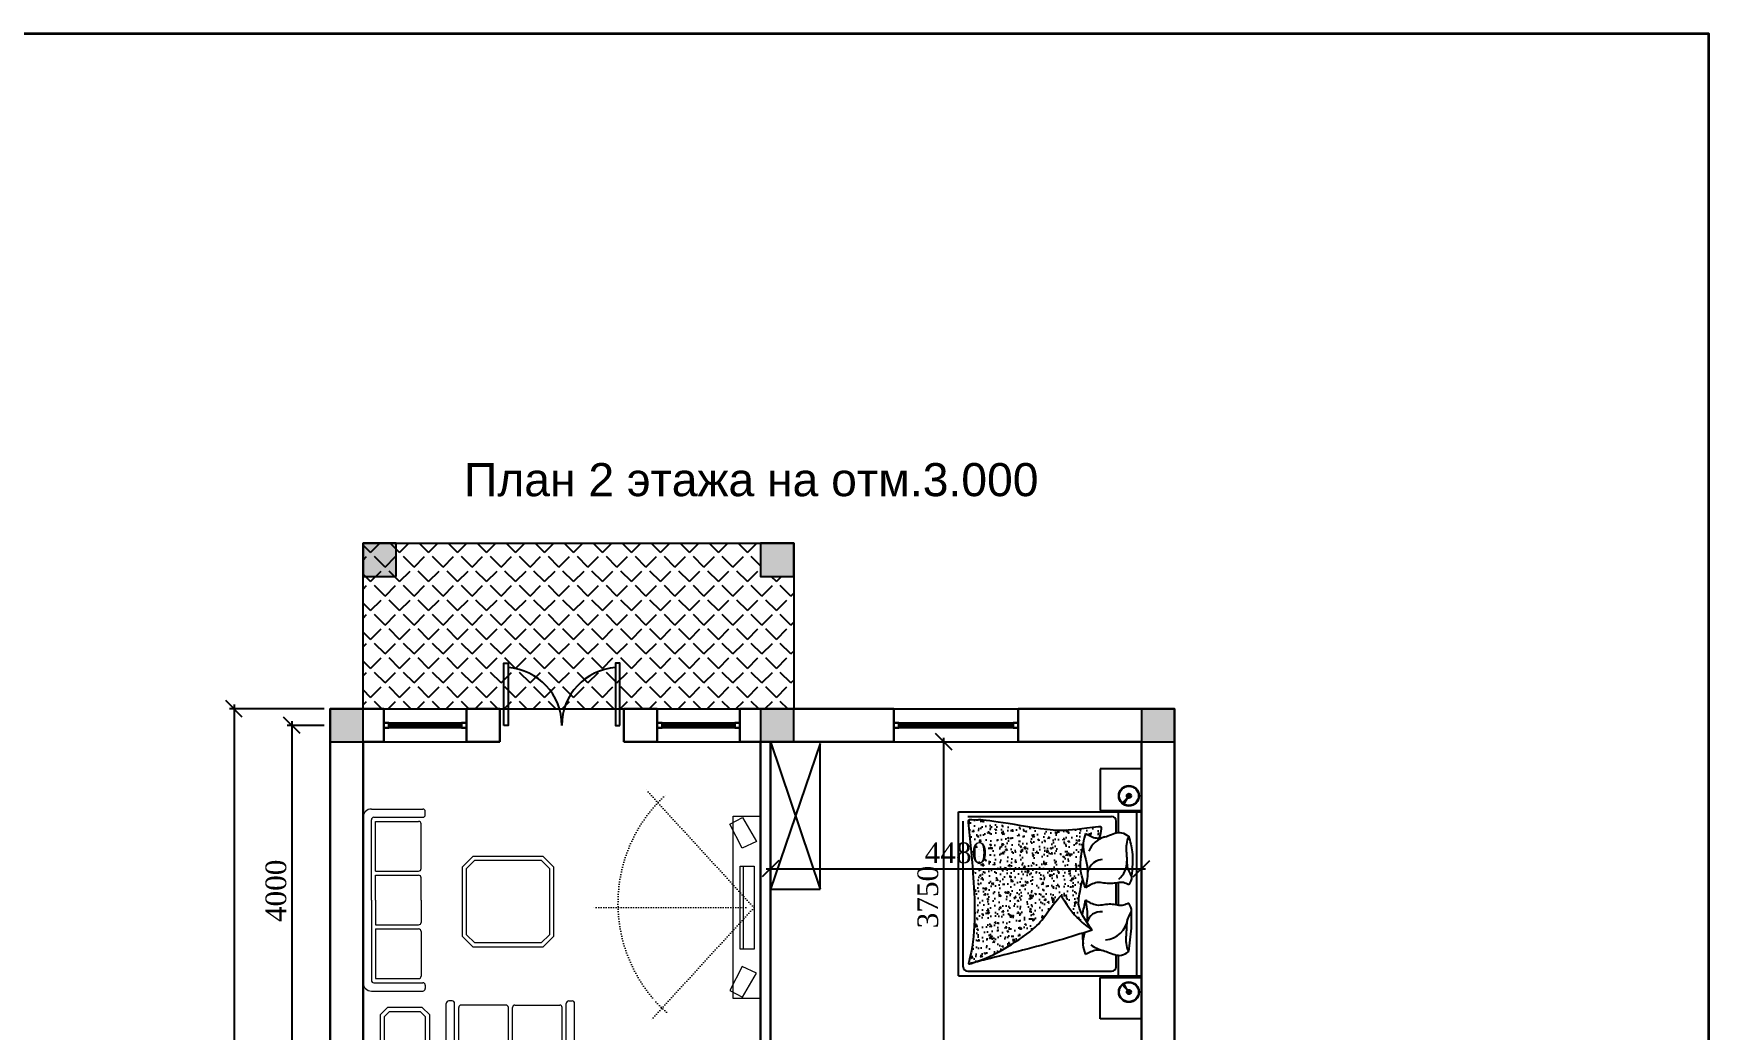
# Model space of a CAD drawing. Header units: inches. Extents: x 2870606 to 3671143, y -733551 to -473558.
# Drawn here: x 2929996 to 2950226, y -485607 to -473558 of the extents above; entities that cross this region are included whole.
import ezdxf

# ---------------------------------------------------------------- set-up
doc = ezdxf.new("R2010")
doc.units = ezdxf.units.IN
doc.header["$MEASUREMENT"] = 0
doc.linetypes.add('ACAD_ISO07W100', pattern=[3, 0, -3])
for name, color, linetype in [('100_FURNITURE', 25, 'Continuous'), ('A_Windows', 160, 'Continuous'), ('potolok', 7, 'Continuous'), ('МЕБЕЛИРОВКА', 7, 'Continuous'), ('ђЂЊЉЂ', 7, 'Continuous')]:
    doc.layers.add(name, color=color, linetype=linetype)
doc.layers.add('_0', color=7, linetype='Continuous', lineweight=25)
doc.styles.add('ira', font='arial.ttf', dxfattribs={"height": 3})
doc.styles.add('J~stule', font='dutch.ttf')
doc.dimstyles.new('J~style', dxfattribs={"dimscale": 100, "dimtxt": 2.5, "dimasz": 2, "dimexe": 0.55, "dimexo": 0.725, "dimtad": 1, "dimdec": 0, "dimdsep": 46, "dimtxsty": 'J~stule', "dimblk": 'OBLIQUE', "dimcen": 2, "dimdle": 0.5, "dimadec": 0, "dimazin": 0, "dimtfac": 1, "dimtdec": 0, "dimtmove": 0, "dimatfit": 3, "dimfxl": 1, "dimarcsym": 0})

# ---------------------------------------------------------------- blocks, each defined once
blk = doc.blocks.new('_Oblique')
at = {"color": 0, "linetype": 'ByBlock', "lineweight": -2}
blk.add_line((-0.5, -0.5), (0.5, 0.5), dxfattribs=at)
blk = doc.blocks.new('*D980')
at = {"color": 0, "lineweight": -2, "transparency": 16777216}
for p, q in [((2933115, -481869), (2933115, -485969)), ((2933505, -481919), (2933060, -481919)), ((2933505, -485919), (2933060, -485919))]:
    blk.add_line(p, q, dxfattribs=at)
at = {"layer": 'Defpoints', "color": 0, "lineweight": 35, "transparency": 16777216}
for p in [(2933577, -481919), (2933115, -485919), (2933577, -485919)]:
    blk.add_point(p, dxfattribs=at)
at = {"color": 0, "lineweight": -2, "transparency": 16777216, "xscale": 200, "yscale": 200, "zscale": 200}
for p, rotation in [((2933115, -481919), 90), ((2933115, -485919), 270)]:
    blk.add_blockref('_Oblique', p, dxfattribs=dict(at, rotation=rotation))
at = {"color": 0, "transparency": 16777216, "insert": (2932925, -483919), "char_height": 250, "attachment_point": 5, "rotation": 90, "style": 'J~stule'}
blk.add_mtext('4000', dxfattribs=at)
blk = doc.blocks.new('*D984')
at = {"color": 0, "lineweight": -2, "transparency": 16777216}
for p, q in [((2938847, -483651), (2943427, -483651)), ((2938897, -483991), (2938897, -483596)), ((2943377, -483991), (2943377, -483596))]:
    blk.add_line(p, q, dxfattribs=at)
at = {"layer": 'Defpoints', "color": 0, "lineweight": 35, "transparency": 16777216}
for p in [(2943377, -483651), (2938897, -484063), (2943377, -484063)]:
    blk.add_point(p, dxfattribs=at)
at = {"color": 0, "lineweight": -2, "transparency": 16777216, "xscale": 200, "yscale": 200, "zscale": 200, "rotation": 180}
blk.add_blockref('_Oblique', (2938897, -483651), dxfattribs=at)
at = {"color": 0, "lineweight": -2, "transparency": 16777216, "xscale": 200, "yscale": 200, "zscale": 200}
blk.add_blockref('_Oblique', (2943377, -483651), dxfattribs=at)
at = {"color": 0, "transparency": 16777216, "insert": (2941137, -483461), "char_height": 250, "attachment_point": 5, "style": 'J~stule'}
blk.add_mtext('4480', dxfattribs=at)
blk = doc.blocks.new('*D985')
at = {"color": 0, "lineweight": -2, "transparency": 16777216}
for p, q in [((2940992, -485919), (2940992, -482069)), ((2940714, -482119), (2941047, -482119)), ((2940714, -485869), (2941047, -485869))]:
    blk.add_line(p, q, dxfattribs=at)
at = {"layer": 'Defpoints', "color": 0, "lineweight": 35, "transparency": 16777216}
for p in [(2940641, -482119), (2940992, -482119), (2940641, -485869)]:
    blk.add_point(p, dxfattribs=at)
at = {"color": 0, "lineweight": -2, "transparency": 16777216, "xscale": 200, "yscale": 200, "zscale": 200}
for p, rotation in [((2940992, -482119), 90), ((2940992, -485869), 270)]:
    blk.add_blockref('_Oblique', p, dxfattribs=dict(at, rotation=rotation))
at = {"color": 0, "transparency": 16777216, "insert": (2940799, -483994), "char_height": 250, "attachment_point": 5, "rotation": 90, "style": 'J~stule'}
blk.add_mtext('3750', dxfattribs=at)
blk = doc.blocks.new('*D992')
at = {"color": 0, "lineweight": -2, "transparency": 16777216}
for p, q in [((2932418, -481669), (2932418, -492169)), ((2933505, -481719), (2932363, -481719)), ((2933505, -492119), (2932363, -492119))]:
    blk.add_line(p, q, dxfattribs=at)
at = {"layer": 'Defpoints', "color": 0, "lineweight": 35, "transparency": 16777216}
for p in [(2933577, -481719), (2932418, -492119), (2933577, -492119)]:
    blk.add_point(p, dxfattribs=at)
at = {"color": 0, "lineweight": -2, "transparency": 16777216, "xscale": 200, "yscale": 200, "zscale": 200}
for p, rotation in [((2932418, -481719), 90), ((2932418, -492119), 270)]:
    blk.add_blockref('_Oblique', p, dxfattribs=dict(at, rotation=rotation))
at = {"color": 0, "transparency": 16777216, "insert": (2932227, -486919), "char_height": 250, "attachment_point": 5, "rotation": 90, "style": 'J~stule'}
blk.add_mtext('10400', dxfattribs=at)
blk = doc.blocks.new('iy6tito6ot76o')
at = {"layer": '100_FURNITURE'}
h = blk.add_hatch(dxfattribs=at)
h.set_pattern_fill('AR-CONC', color=256, angle=180, style=0)
h.set_pattern_definition([(230, (2869573.83, 216895.09), (-182.18467, 15.9391), [19.05, -209.55]), (175, (2869573.83, 216895.1), (35.2428, -191.05664), [15.24, -167.64]), (280.451, (2869558.65, 216896.42), (-146.9425, -175.1167), [16.19, -178.09]), (226.1842, (2869573.83, 216844.3), (-271.079, 42.0423), [28.575, -314.325]), (276.6356, (2869551.24, 216847.8), (-237.4042, -247.4256), [24.285, -267.135]), (171.184, (2869573.83, 216844.3), (-237.4046, -247.4251), [22.86, -251.46]), (201, (2869548.43, 216856.99), (-151.6149, 102.2655), [19.05, -209.55]), (146, (2869548.43, 216857), (-61.802, -184.188), [15.24, -167.64]), (251.4514, (2869535.8, 216865.51), (-213.4165, -81.92286), [16.19, -178.09]), (217.5, (2869573.83, 216895.09), (-3.0886, -84.55504), [0, -165.608, 0, -170.18, 0, -168.275]), (187.5, (2869573.83, 216895.09), (-66.81966, -100.18057), [0, -97.028, 0, -161.798, 0, -64.135]), (147.5, (2869630.474, 216895.09), (-135.590595, 5.72874), [0, -63.5, 0, -198.12, 0, -262.89]), (137.5, (2869655.87, 216895.09), (-148.12918, -25.4265), [0, -82.55, 0, -131.572, 0, -186.69])])
edge = h.paths.add_edge_path()
edge.add_spline(control_points=[(2850367, 262864), (2850389, 262655), (2850441, 262170), (2850464, 261480), (2850367, 261149), (2850389, 261157), (2850404, 261162), (2850405, 261162)], knot_values=[5766.267478, 5766.267478, 5766.267478, 5766.267478, 6326.544882, 7063.125625, 7075.853468, 7104.137891, 7105.215597, 7105.215597, 7105.215597, 7105.215597], degree=3, periodic=0)
edge.add_spline(control_points=[(2850405, 261162), (2850593, 261225), (2850752, 261296), (2851288, 261646), (2851309, 261782), (2851491, 261983), (2851582, 261825), (2851683, 261708), (2851788, 261619), (2851870, 261557), (2851833, 261609), (2851812, 261639), (2851803, 261654)], knot_values=[7105.215597, 7105.215597, 7105.215597, 7105.215597, 7482.255608, 7822.118426, 8365.070605, 8376.683952, 8384.467459, 8620.875161, 8806.816714, 8824.217175, 8839.174614, 8855.523867, 8855.523867, 8855.523867, 8855.523867], degree=3, periodic=0)
edge.add_arc((2851966, 261616), 168, 526.9789, 526.98, ccw=False)
edge.add_spline(control_points=[(2851803, 261654), (2851779, 261690), (2851761, 261721), (2851746, 261748)], knot_values=[8855.523867, 8855.523867, 8855.523867, 8855.523867, 8895.532423, 8895.532423, 8895.532423, 8895.532423], degree=3, periodic=0)
edge.add_spline(control_points=[(2851746, 261748), (2851694, 261847), (2851704, 261964), (2851730, 262097), (2851752, 262174)], knot_values=[8895.532423, 8895.532423, 8895.532423, 8895.532423, 9041.086843, 9254.378307, 9254.378307, 9254.378307, 9254.378307], degree=3, periodic=0)
edge.add_spline(control_points=[(2851752, 262174), (2851739, 262219), (2851707, 262358), (2851737, 262502), (2851758, 262599)], knot_values=[94.285977, 94.285977, 94.285977, 94.285977, 220.862167, 485.908125, 485.908125, 485.908125, 485.908125], degree=3, periodic=0)
edge.add_spline(control_points=[(2851758, 262599), (2851758, 262604), (2851760, 262648), (2851772, 262691), (2851784, 262730)], knot_values=[0, 0, 0, 0, 13.110285, 122.324981, 122.324981, 122.324981, 122.324981], degree=3, periodic=0)
edge.add_spline(control_points=[(2851784, 262730), (2851826, 262706), (2851881, 262674), (2851941, 262674), (2851955, 262676)], knot_values=[0, 0, 0, 0, 126.546295, 167.288555, 167.288555, 167.288555, 167.288555], degree=3, periodic=0)
edge.add_spline(control_points=[(2851955, 262676), (2851965, 262711), (2851975, 262753), (2851982, 262813), (2851747, 262791), (2851480, 262735), (2850870, 262853), (2850439, 262907), (2850514, 262886), (2850371, 262899), (2850368, 262874), (2850367, 262864)], knot_values=[3985.05903, 3985.05903, 3985.05903, 3985.05903, 4080.88352, 4095.097586, 4129.948642, 4553.773643, 5047.299708, 5447.379817, 5706.978712, 5742.134282, 5766.267478, 5766.267478, 5766.267478, 5766.267478], degree=3, periodic=0)
for p, q in [((2852460, 263510), (2851960, 263510)), ((2851960, 263510), (2851960, 263009)), ((2852460, 263009), (2852460, 263510)), ((2851960, 263009), (2852460, 263009)), ((2852226, 263094), (2852294, 263170)), ((2852294, 263170), (2852245, 263080)), ((2850252, 261010), (2850252, 262990)), ((2850252, 262990), (2852460, 262990)), ((2850307, 261120), (2850307, 262880)), ((2850362, 262935), (2852100, 262935)), ((2852155, 262737), (2852155, 262880)), ((2852185, 262741), (2852185, 262990)), ((2852405, 261010), (2852405, 262990)), ((2852460, 261010), (2852460, 262990)), ((2852155, 261867), (2852155, 262132)), ((2852185, 261862), (2852185, 262137)), ((2852155, 261120), (2852155, 261263)), ((2852185, 261010), (2852185, 261258)), ((2850252, 261010), (2852460, 261010)), ((2850362, 261065), (2852100, 261065)), ((2851960, 260490), (2851960, 260990)), ((2851960, 260990), (2852460, 260990)), ((2852460, 260990), (2852460, 260490)), ((2852226, 260905), (2852294, 260830)), ((2852294, 260830), (2852245, 260920)), ((2852460, 260490), (2851960, 260490))]:
    blk.add_line(p, q, dxfattribs=at)
for centre, radius in [((2852309, 263185), 123), ((2852309, 263185), 117), ((2852309, 263185), 27), ((2852309, 263185), 21.3), ((2852309, 263185), 10), ((2852309, 260814), 123), ((2852309, 260814), 117), ((2852309, 260814), 27), ((2852309, 260814), 21.3), ((2852309, 260814), 10)]:
    blk.add_circle(centre, radius, dxfattribs=at)
for centre, radius, start, end in [((2852100, 262880), 55, 0, 90), ((2852103, 262398), 303, 106.1016, 156.9049), ((2852003, 262221), 196, 95.3037, 182.1083), ((2852009, 262387), 275, 310.1552, 1.8905), ((2851966, 261616), 168, 82.3063, 166.9792), ((2852005, 261737), 293, 274.1611, 352.3438), ((2852099, 261736), 432, 234.7782, 256.1183), ((2850362, 261120), 55, 180, 270), ((2852100, 261120), 55, 270, 0)]:
    blk.add_arc(centre, radius, start, end, dxfattribs=at)
for points, knots in [([(2851955, 262676), (2851965, 262711), (2851975, 262753), (2851982, 262813), (2851747, 262791), (2851480, 262735), (2850870, 262853), (2850439, 262907), (2850514, 262886), (2850371, 262899), (2850368, 262874), (2850367, 262864)], [3985.05903, 3985.05903, 3985.05903, 3985.05903, 4080.88352, 4095.097586, 4129.948642, 4553.773643, 5047.299708, 5447.379817, 5706.978712, 5742.134282, 5766.267478, 5766.267478, 5766.267478, 5766.267478]), ([(2850367, 262864), (2850389, 262655), (2850441, 262170), (2850464, 261480), (2850367, 261149), (2850586, 261222), (2850752, 261296), (2851288, 261646), (2851309, 261782), (2851491, 261983), (2851582, 261825), (2851683, 261708), (2851788, 261619), (2851870, 261557), (2851692, 261806), (2851700, 261943), (2851730, 262097), (2851752, 262174)], [5766.267478, 5766.267478, 5766.267478, 5766.267478, 6326.544882, 7063.125625, 7075.853468, 7104.137891, 7482.255608, 7822.118426, 8365.070605, 8376.683952, 8384.467459, 8620.875161, 8806.816714, 8824.217175, 8839.174614, 9041.086843, 9254.378307, 9254.378307, 9254.378307, 9254.378307]), ([(2851803, 261654), (2851806, 261671), (2851818, 261761), (2851799, 261852), (2851784, 261926)], [355.798164, 355.798164, 355.798164, 355.798164, 402.016842, 604.685285, 604.685285, 604.685285, 604.685285]), ([(2851784, 261269), (2851772, 261308), (2851747, 261396), (2851764, 261485), (2851775, 261535)], [0, 0, 0, 0, 109.214696, 246.634525, 246.634525, 246.634525, 246.634525])]:
    blk.add_open_spline(points, degree=3, knots=knots, dxfattribs=at)
for points in [[(2851784, 262074), (2851725, 262309), (2851758, 262599)], [(2851784, 262730), (2851758, 262613), (2851809, 262295), (2851784, 262074)], [(2851784, 262730), (2851912, 262676), (2852055, 262702), (2852221, 262739), (2852306, 262696)], [(2852306, 262696), (2852278, 262599), (2852283, 262434), (2852306, 262275), (2852339, 262207), (2852306, 262109)], [(2852306, 262696), (2852349, 262509), (2852338, 262211)], [(2852306, 262109), (2852244, 262136), (2852092, 262124), (2851923, 262136), (2851784, 262074)], [(2852306, 261890), (2852244, 261863), (2852092, 261875), (2851923, 261863), (2851784, 261926)], [(2852306, 261303), (2852278, 261400), (2852283, 261565), (2852306, 261724), (2852339, 261792), (2852306, 261890)], [(2852306, 261303), (2852339, 261586), (2852340, 261807)], [(2851867, 261563), (2851469, 261440), (2850580, 261207), (2850379, 261155)], [(2851784, 261269), (2851912, 261323), (2852055, 261297), (2852221, 261260), (2852306, 261303)]]:
    blk.add_spline(points, degree=3, dxfattribs=at)
for points in [[(2851784, 261926), (2851769, 261867), (2851755, 261808), (2851746, 261748)], [(2851744, 261525), (2851747, 261482), (2851753, 261439), (2851758, 261395)]]:
    blk.add_open_spline(points, degree=3, dxfattribs=at)
blk = doc.blocks.new('*U65')
at = {"color": 7, "lineweight": 30}
for points in [[(0, 60), (60, 60), (60, 0), (0, 0)], [(1500, 60), (1440, 60), (1440, 0), (1500, 0)]]:
    blk.add_lwpolyline(points, close=True, dxfattribs=at)
at = {"color": 4, "lineweight": 25}
for points in [[(60, 60), (1440, 60), (1440, 0), (60, 0)], [(60, 35), (1440, 35), (1440, 25), (60, 25)]]:
    blk.add_lwpolyline(points, close=True, dxfattribs=at)
blk = doc.blocks.new('*U970')
at = {"color": 7, "lineweight": 30}
for points in [[(0, 60), (60, 60), (60, 0), (0, 0)], [(1000, 60), (940, 60), (940, 0), (1000, 0)]]:
    blk.add_lwpolyline(points, close=True, dxfattribs=at)
at = {"color": 4, "lineweight": 25}
for points in [[(60, 60), (940, 60), (940, 0), (60, 0)], [(60, 35), (940, 35), (940, 25), (60, 25)]]:
    blk.add_lwpolyline(points, close=True, dxfattribs=at)
blk = doc.blocks.new('*U971')
at = {"color": 7, "lineweight": 30}
for points in [[(0, 60), (60, 60), (60, 0), (0, 0)], [(1000, 60), (940, 60), (940, 0), (1000, 0)]]:
    blk.add_lwpolyline(points, close=True, dxfattribs=at)
at = {"color": 4, "lineweight": 25}
for points in [[(60, 60), (940, 60), (940, 0), (60, 0)], [(60, 35), (940, 35), (940, 25), (60, 25)]]:
    blk.add_lwpolyline(points, close=True, dxfattribs=at)
blk = doc.blocks.new('FSDFTV')
at = {"color": 33, "linetype": 'ACAD_ISO07W100', "lineweight": 13, "ltscale": 10}
for p, q in [((2, 179), (2, 2037)), ((2, 79), (-1440, 1399)), ((2, 79), (1376, 1338))]:
    blk.add_line(p, q, dxfattribs=at)
at = {"color": 33, "linetype": 'ByBlock', "lineweight": 13}
for points in [[(-1101, 0), (1101, 0), (1101, 331), (-1101, 331)], [(-1086, 219), (-796, 48), (-716, 221), (-1006, 372)], [(-500, 79), (503, 79), (503, 247), (-500, 247)], [(-500, 210), (503, 210), (503, 247), (-500, 247)], [(1086, 219), (796, 48), (716, 221), (1006, 372)]]:
    blk.add_lwpolyline(points, close=True, dxfattribs=at)
at = {"color": 33, "linetype": 'ACAD_ISO07W100', "lineweight": 13, "ltscale": 10}
blk.add_arc((-51, -54), 1776, 42.0748, 137.9252, dxfattribs=at)
blk = doc.blocks.new('dghjhjsdasdh')
at = {"layer": 'МЕБЕЛИРОВКА', "lineweight": 13}
for p, q in [((2593102, -414055, 1194), (2593722, -414055, 1194)), ((2593752, -414125, 1194), (2593752, -414085, 1194)), ((2593002, -415155, 1194), (2593002, -414155, 1194)), ((2593102, -415155, 1194), (2593102, -414185, 1194)), ((2593132, -414155, 1194), (2593722, -414155, 1194)), ((2593152, -414805, 1194), (2593152, -414205, 1194)), ((2593152, -414205, 1194), (2593672, -414205, 1194)), ((2593702, -414775, 1194), (2593702, -414235, 1194)), ((2594331, -414624, 1194), (2594202, -414753, 1194)), ((2594352, -414674, 1194), (2594252, -414774, 1194)), ((2594331, -414624, 1194), (2595173, -414624, 1194)), ((2594352, -414674, 1194), (2595152, -414674, 1194)), ((2595152, -414674, 1194), (2595252, -414774, 1194)), ((2595173, -414624, 1194), (2595302, -414753, 1194)), ((2593152, -414805, 1194), (2593672, -414805, 1194)), ((2593152, -415155, 1194), (2593152, -414855, 1194)), ((2593152, -414855, 1194), (2593672, -414855, 1194)), ((2593702, -415155, 1194), (2593702, -414885, 1194)), ((2594202, -415595, 1194), (2594202, -414753, 1194)), ((2594252, -415574, 1194), (2594252, -414774, 1194)), ((2595252, -414774, 1194), (2595252, -415574, 1194)), ((2595302, -414753, 1194), (2595302, -415595, 1194)), ((2593002, -415155, 1194), (2593002, -416155, 1194)), ((2593102, -415155, 1194), (2593102, -416125, 1194)), ((2593152, -415155, 1194), (2593152, -415455, 1194)), ((2593702, -415155, 1194), (2593702, -415425, 1194)), ((2593152, -415455, 1194), (2593672, -415455, 1194)), ((2593152, -415505, 1194), (2593672, -415505, 1194)), ((2593152, -415505, 1194), (2593152, -416105, 1194)), ((2593702, -415535, 1194), (2593702, -416075, 1194)), ((2594331, -415724, 1194), (2594202, -415595, 1194)), ((2594352, -415674, 1194), (2594252, -415574, 1194)), ((2595173, -415724, 1194), (2594331, -415724, 1194)), ((2595152, -415674, 1194), (2594352, -415674, 1194)), ((2595252, -415574, 1194), (2595152, -415674, 1194)), ((2595302, -415595, 1194), (2595173, -415724, 1194)), ((2593152, -416105, 1194), (2593672, -416105, 1194)), ((2593102, -416255, 1194), (2593722, -416255, 1194)), ((2593132, -416155, 1194), (2593722, -416155, 1194)), ((2593752, -416185, 1194), (2593752, -416225, 1194)), ((2593295, -416455, 1194), (2593206, -416544, 1194)), ((2593206, -416544, 1194), (2593206, -416966, 1194)), ((2593316, -416505, 1194), (2593256, -416565, 1194)), ((2593716, -416455, 1194), (2593295, -416455, 1194)), ((2593696, -416505, 1194), (2593316, -416505, 1194)), ((2593696, -416505, 1194), (2593756, -416565, 1194)), ((2593716, -416455, 1194), (2593806, -416544, 1194)), ((2593806, -416966, 1194), (2593806, -416544, 1194)), ((2594006, -417024, 1194), (2594006, -416404, 1194)), ((2594076, -416374, 1194), (2594036, -416374, 1194)), ((2594106, -416994, 1194), (2594106, -416404, 1194)), ((2594156, -416974, 1194), (2594156, -416454, 1194)), ((2594726, -416424, 1194), (2594186, -416424, 1194)), ((2594756, -416974, 1194), (2594756, -416454, 1194)), ((2594806, -416974, 1194), (2594806, -416454, 1194)), ((2594836, -416424, 1194), (2595376, -416424, 1194)), ((2595406, -416974, 1194), (2595406, -416454, 1194)), ((2595456, -416994, 1194), (2595456, -416404, 1194)), ((2595486, -416374, 1194), (2595526, -416374, 1194)), ((2595556, -417024, 1194), (2595556, -416404, 1194)), ((2593256, -416565, 1194), (2593256, -416945, 1194)), ((2593756, -416945, 1194), (2593756, -416565, 1194)), ((2593316, -417005, 1194), (2593256, -416945, 1194)), ((2593756, -416945, 1194), (2593696, -417005, 1194)), ((2593295, -417055, 1194), (2593206, -416966, 1194)), ((2593295, -417055, 1194), (2593716, -417055, 1194)), ((2593316, -417005, 1194), (2593696, -417005, 1194)), ((2593806, -416966, 1194), (2593716, -417055, 1194)), ((2594781, -417124, 1194), (2594106, -417124, 1194)), ((2594781, -417024, 1194), (2594136, -417024, 1194)), ((2594756, -416974, 1194), (2594156, -416974, 1194)), ((2594781, -417024, 1194), (2595426, -417024, 1194)), ((2594781, -417124, 1194), (2595456, -417124, 1194)), ((2594806, -416974, 1194), (2595406, -416974, 1194))]:
    blk.add_line(p, q, dxfattribs=at)
for centre, radius, start, end in [((2593102, -414155, 1194), 100, 90, 180), ((2593722, -414085, 1194), 30, 0, 90), ((2593132, -414185, 1194), 30, 90, 180), ((2593672, -414235, 1194), 30, 0, 90), ((2593722, -414125, 1194), 30, 270, 0), ((2593672, -414775, 1194), 30, 270, 0), ((2593672, -414885, 1194), 30, 0, 90), ((2593672, -415425, 1194), 30, 270, 0), ((2593672, -415535, 1194), 30, 0, 90), ((2593132, -416125, 1194), 30, 180, 270), ((2593672, -416075, 1194), 30, 270, 0), ((2593102, -416155, 1194), 100, 180, 270), ((2593722, -416185, 1194), 30, 0, 90), ((2593722, -416225, 1194), 30, 270, 0), ((2594036, -416404, 1194), 30, 90, 180), ((2594076, -416404, 1194), 30, 0, 90), ((2594186, -416454, 1194), 30, 90, 180), ((2594726, -416454, 1194), 30, 0, 90), ((2594836, -416454, 1194), 30, 90, 180), ((2595376, -416454, 1194), 30, 0, 90), ((2595486, -416404, 1194), 30, 90, 180), ((2595526, -416404, 1194), 30, 0, 90), ((2594106, -417024, 1194), 100, 180, 270), ((2594136, -416994, 1194), 30, 180, 270), ((2595426, -416994, 1194), 30, 270, 0), ((2595456, -417024, 1194), 100, 270, 0)]:
    blk.add_arc(centre, radius, start, end, dxfattribs=at)

msp = doc.modelspace()

# ---------------------------------------------------------------- hatches: boundary and pattern name
h = msp.add_hatch(color=256)
h.dxf.hatch_style = 1
h.paths.add_polyline_path([(2933977.38, -479718.89), (2933977.38, -480118.89), (2934377.38, -480118.89), (2934377.38, -479718.89)])
h = msp.add_hatch(color=256)
h.dxf.hatch_style = 1
h.paths.add_polyline_path([(2938777.38, -479718.89), (2938777.38, -480118.89), (2939177.38, -480118.89), (2939177.38, -479718.89)])
h = msp.add_hatch(color=256)
h.dxf.hatch_style = 1
h.paths.add_polyline_path([(2933577.38, -481718.89), (2933577.38, -482118.89), (2933977.38, -482118.89), (2933977.38, -481718.89)])
h = msp.add_hatch(color=256)
h.dxf.hatch_style = 1
h.paths.add_polyline_path([(2938777.38, -481718.89), (2938777.38, -482118.89), (2939177.38, -482118.89), (2939177.38, -481718.89)])
h = msp.add_hatch(color=256)
h.dxf.hatch_style = 1
h.paths.add_polyline_path([(2943377.38, -481718.89), (2943377.38, -482118.89), (2943777.38, -482118.89), (2943777.38, -481718.89)])
at = {"layer": 'potolok'}
h = msp.add_hatch(dxfattribs=at)
h.set_pattern_fill('ANGLE', color=35, scale=900, angle=405, style=0)
h.set_pattern_definition([(45, (-2672868.62, -1467932.16), (-175.008928, 175.008928), [180, -67.5]), (135, (-2672868.62, -1467932.16), (-175.008928, -175.008928), [180, -67.5])])
h.paths.add_polyline_path([(2933977.38, -481718.89), (2933977.38, -480118.89), (2933977.38, -479718.89), (2938777.38, -479718.89), (2938777.38, -480118.89), (2939177.38, -480118.89), (2939177.38, -481718.89)])

# ---------------------------------------------------------------- linework, layer by layer
for p, q in [((2933977.38, -481718.89), (2933977.38, -479718.89)), ((2933977.38, -479718.89), (2939177.38, -479718.89)), ((2939177.38, -479718.89), (2939177.38, -481718.89)), ((2938897.38, -483898.89), (2939497.1, -483898.89))]:
    msp.add_line(p, q)
at = {"lineweight": 30}
for p, q in [((2933577.38, -481718.89), (2934227.38, -481718.89)), ((2933577.38, -486718.84), (2933577.38, -481718.89)), ((2934227.38, -482118.89), (2934227.38, -481718.89)), ((2935227.03, -481718.89), (2935627.03, -481718.89)), ((2935227.03, -482118.89), (2935227.03, -481718.89)), ((2935627.03, -481718.89), (2935627.03, -482118.89)), ((2937127.03, -481718.89), (2937527.03, -481718.89)), ((2937127.03, -481718.89), (2937127.03, -482118.89)), ((2937527.03, -482118.89), (2937527.03, -481718.89)), ((2938527.38, -481718.89), (2940387.38, -481718.89)), ((2938527.38, -482118.89), (2938527.38, -481718.89)), ((2940387.38, -481718.89), (2940387.38, -482118.89)), ((2941887.38, -481718.89), (2943777.38, -481718.89)), ((2941887.38, -481718.89), (2941887.38, -482118.89)), ((2943777.38, -481718.89), (2943777.38, -492118.89)), ((2933977.38, -482118.89), (2934227.38, -482118.89)), ((2933977.38, -486718.84), (2933977.38, -482118.89)), ((2935227.03, -482118.89), (2935627.03, -482118.89)), ((2937127.03, -482118.89), (2937527.03, -482118.89)), ((2938527.38, -482118.89), (2940387.38, -482118.89)), ((2941887.38, -482118.89), (2943377.38, -482118.89)), ((2943377.38, -482118.89), (2943377.38, -491718.89))]:
    msp.add_line(p, q, dxfattribs=at)
at = {"color": 1, "lineweight": 35}
msp.add_lwpolyline([(2909765.29, -473558.24), (2950226.47, -473558.24), (2950226.47, -499930.88), (2909765.29, -499930.88)], close=True, dxfattribs=at)
for points in [[(2934377.38, -480118.89), (2934377.38, -479718.89), (2933977.38, -479718.89), (2933977.38, -480118.89)], [(2939177.38, -480118.89), (2939177.38, -479718.89), (2938777.38, -479718.89), (2938777.38, -480118.89)], [(2935677.03, -481918.89), (2935677.03, -481168.89), (2935727.03, -481168.89), (2935727.03, -481918.89)], [(2937077.03, -481918.89), (2937077.03, -481168.89), (2937027.03, -481168.89), (2937027.03, -481918.89)], [(2933977.38, -482118.89), (2933977.38, -481718.89), (2933577.38, -481718.89), (2933577.38, -482118.89)], [(2939177.38, -482118.89), (2939177.38, -481718.89), (2938777.38, -481718.89), (2938777.38, -482118.89)], [(2943777.38, -482118.89), (2943777.38, -481718.89), (2943377.38, -481718.89), (2943377.38, -482118.89)]]:
    msp.add_lwpolyline(points, close=True)
for points in [[(2934227.38, -481718.89), (2935227.03, -481718.89)], [(2937527.73, -481718.89), (2938527.38, -481718.89)], [(2940387.38, -481718.89), (2941887.38, -481718.89)], [(2934227.38, -482118.89), (2935227.03, -482118.89)], [(2937527.73, -482118.89), (2938527.38, -482118.89)], [(2938897.38, -482118.89), (2939497.1, -483898.89)], [(2939497.1, -482137.05), (2938897.38, -483898.89)], [(2939497.1, -483898.89), (2939497.1, -482137.05)], [(2940387.38, -482118.89), (2941887.38, -482118.89)]]:
    msp.add_lwpolyline(points)
at = {"lineweight": 30}
for points in [[(2938777.38, -482118.89), (2938777.38, -486118.89)], [(2938897.38, -482118.89), (2938897.38, -485718.89)]]:
    msp.add_lwpolyline(points, dxfattribs=at)
for centre, start, end in [((2935677.03, -481918.89), 0, 85.903956), ((2937077.03, -481918.89), 94.096044, 180)]:
    msp.add_arc(centre, 700, start, end)
at = {"layer": 'potolok', "color": 35}
msp.add_line((2935627.03, -481718.89), (2937127.03, -481718.89), dxfattribs=at)

# ---------------------------------------------------------------- block references
at = {"color": 1}
msp.add_blockref('iy6tito6ot76o', (90917.31, -745955.84), dxfattribs=at)
at = {"color": 1, "lineweight": 35}
msp.add_blockref('dghjhjsdasdh', (340975.34, -68874.86, -1194.4), dxfattribs=at)
at = {"layer": '_0', "xscale": -1, "rotation": 90}
msp.add_blockref('FSDFTV', (2938777.38, -484118.89), dxfattribs=at)
at = {"layer": 'A_Windows', "color": 5, "lineweight": 30, "rotation": 180.0000153929365}
for name, p in [('*U971', (2935227.03, -481888.89)), ('*U970', (2938527.38, -481888.89)), ('*U65', (2941887.38, -481888.89))]:
    msp.add_blockref(name, p, dxfattribs=at)

# ---------------------------------------------------------------- texts
at = {"layer": 'ђЂЊЉЂ', "color": 7, "linetype": 'Continuous', "lineweight": 20, "style": 'ira'}
msp.add_text('План 2 этажа на отм.3.000', height=400, dxfattribs=at).set_placement((2935195.96, -479149.7))

# ---------------------------------------------------------------- dimensions: what is measured, and where the dimension line sits
for base, p1, p2, picture, middle in [((2932417.78, -492118.89), (2933577.38, -481718.89), (2933577.38, -492118.89), '*D992', (2932226.9, -486918.89)), ((2933115.09, -485918.89), (2933577.38, -481918.89), (2933577.38, -485918.89), '*D980', (2932925.08, -483918.89)), ((2940992.17, -482118.89), (2940641.12, -485868.89), (2940641.12, -482118.89), '*D985', (2940799.47, -483993.89))]:
    dim = msp.add_linear_dim(base=base, p1=p1, p2=p2, angle=90, dimstyle='J~style')
    dim.commit()
    dim.dimension.update_dxf_attribs({"geometry": picture, "text_midpoint": middle})
dim = msp.add_linear_dim(base=(2943377.38, -483651.48), p1=(2938897.38, -484063.17), p2=(2943377.38, -484063.17), dimstyle='J~style')
dim.commit()
dim.dimension.update_dxf_attribs({"geometry": '*D984', "text_midpoint": (2941137.38, -483461.29)})

doc.saveas('drawing.dxf')
